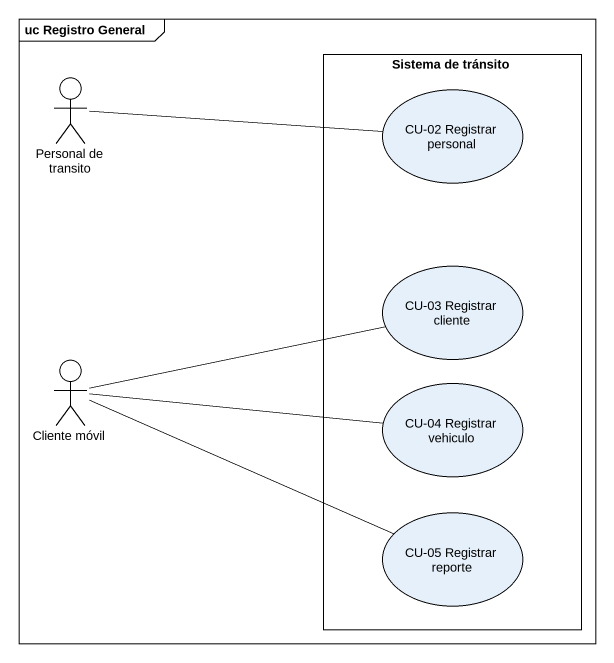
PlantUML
@startuml
mainframe uc Registro General
rectangle "Sistema de tránsito" as Sistema_de_tránsito {
  usecase "CU-02 Registrar personal" as CU_02_Registrar_personal
  usecase "CU-03 Registrar cliente" as CU_03_Registrar_cliente
  usecase "CU-04 Registrar vehiculo" as CU_04_Registrar_vehiculo
  usecase "CU-05 Registrar reporte" as CU_05_Registrar_reporte
}
actor "Personal de transito" as Personal_de_transito
actor "Cliente móvil" as Cliente_móvil
Personal_de_transito -right- CU_02_Registrar_personal
Cliente_móvil -right- CU_03_Registrar_cliente
Cliente_móvil -right- CU_04_Registrar_vehiculo
Cliente_móvil -right- CU_05_Registrar_reporte
@enduml
